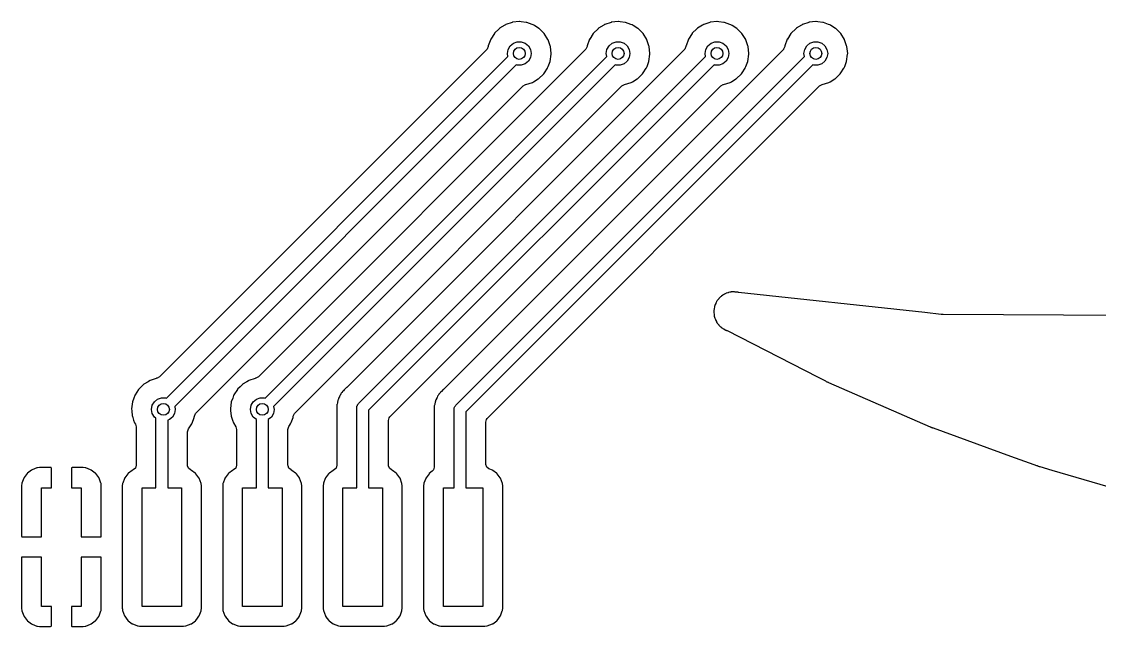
# Model space of a CAD drawing. Extents: x -3.92 to 3.92, y 0.02 to 7.83.
# Drawn here: x 1.335 to 2.408, y 2.461 to 3.063 of the extents above; entities that cross this region are included whole.
import ezdxf

# ---------------------------------------------------------------- set-up
doc = ezdxf.new("R2010")
doc.units = 0
doc.header["$MEASUREMENT"] = 0
doc.layers.add('BLACK', color=7, linetype='CONTINUOUS')

msp = doc.modelspace()

# ---------------------------------------------------------------- linework, layer by layer
at = {"layer": 'BLACK', "linetype": 'CONTINUOUS'}
for p, q in [((1.81636, 3.05967), (1.81118, 3.05649)), ((1.81697, 3.06005), (1.81636, 3.05967)), ((1.8172, 3.06019), (1.81697, 3.06005)), ((1.81697, 3.06005), (1.81697, 3.06005)), ((1.81747, 3.06028), (1.8172, 3.06019)), ((1.82364, 3.06238), (1.81747, 3.06028)), ((1.81747, 3.06028), (1.81747, 3.06028)), ((1.8239, 3.06247), (1.82364, 3.06238)), ((1.82417, 3.0625), (1.8239, 3.06247)), ((1.83065, 3.06318), (1.82417, 3.0625)), ((1.82417, 3.0625), (1.82417, 3.0625)), ((1.83093, 3.06321), (1.83065, 3.06318)), ((1.83065, 3.06318), (1.83065, 3.06318)), ((1.83264, 3.06301), (1.83093, 3.06321)), ((1.83768, 3.06241), (1.83264, 3.06301)), ((1.83795, 3.06237), (1.83768, 3.06241)), ((1.83768, 3.06241), (1.83768, 3.06241)), ((1.83821, 3.06228), (1.83795, 3.06237)), ((1.84344, 3.06042), (1.83821, 3.06228)), ((1.83821, 3.06228), (1.83821, 3.06228)), ((1.84461, 3.06), (1.84344, 3.06042)), ((1.84572, 3.0593), (1.84461, 3.06)), ((1.85035, 3.05636), (1.84572, 3.0593)), ((1.91478, 3.05967), (1.90961, 3.05649)), ((1.91539, 3.06005), (1.91478, 3.05967)), ((1.91563, 3.06019), (1.91539, 3.06005)), ((1.91539, 3.06005), (1.91539, 3.06005)), ((1.91589, 3.06028), (1.91563, 3.06019)), ((1.92206, 3.06238), (1.91589, 3.06028)), ((1.91589, 3.06028), (1.91589, 3.06028)), ((1.92232, 3.06247), (1.92206, 3.06238)), ((1.9226, 3.0625), (1.92232, 3.06247)), ((1.92908, 3.06318), (1.9226, 3.0625)), ((1.9226, 3.0625), (1.9226, 3.0625)), ((1.92936, 3.06321), (1.92908, 3.06318)), ((1.92908, 3.06318), (1.92908, 3.06318)), ((1.93107, 3.06301), (1.92936, 3.06321)), ((1.9361, 3.06241), (1.93107, 3.06301)), ((1.93638, 3.06237), (1.9361, 3.06241)), ((1.9361, 3.06241), (1.9361, 3.06241)), ((1.93664, 3.06228), (1.93638, 3.06237)), ((1.94186, 3.06042), (1.93664, 3.06228)), ((1.93664, 3.06228), (1.93664, 3.06228)), ((1.94304, 3.06), (1.94186, 3.06042)), ((1.94415, 3.0593), (1.94304, 3.06)), ((1.94877, 3.05636), (1.94415, 3.0593)), ((2.01321, 3.05967), (2.00803, 3.05649)), ((2.01382, 3.06005), (2.01321, 3.05967)), ((2.01406, 3.06019), (2.01382, 3.06005)), ((2.01382, 3.06005), (2.01382, 3.06005)), ((2.01432, 3.06028), (2.01406, 3.06019)), ((2.02049, 3.06238), (2.01432, 3.06028)), ((2.01432, 3.06028), (2.01432, 3.06028)), ((2.02075, 3.06247), (2.02049, 3.06238)), ((2.02102, 3.0625), (2.02075, 3.06247)), ((2.0275, 3.06318), (2.02102, 3.0625)), ((2.02102, 3.0625), (2.02102, 3.0625)), ((2.02778, 3.06321), (2.0275, 3.06318)), ((2.0275, 3.06318), (2.0275, 3.06318)), ((2.0295, 3.06301), (2.02778, 3.06321)), ((2.03453, 3.06241), (2.0295, 3.06301)), ((2.0348, 3.06237), (2.03453, 3.06241)), ((2.03453, 3.06241), (2.03453, 3.06241)), ((2.03506, 3.06228), (2.0348, 3.06237)), ((2.04029, 3.06042), (2.03506, 3.06228)), ((2.03506, 3.06228), (2.03506, 3.06228)), ((2.04146, 3.06), (2.04029, 3.06042)), ((2.04257, 3.0593), (2.04146, 3.06)), ((2.0472, 3.05636), (2.04257, 3.0593)), ((2.11163, 3.05967), (2.10646, 3.05649)), ((2.11224, 3.06005), (2.11163, 3.05967)), ((2.11248, 3.06019), (2.11224, 3.06005)), ((2.11224, 3.06005), (2.11224, 3.06005)), ((2.11274, 3.06028), (2.11248, 3.06019)), ((2.11891, 3.06238), (2.11274, 3.06028)), ((2.11274, 3.06028), (2.11274, 3.06028)), ((2.11917, 3.06247), (2.11891, 3.06238)), ((2.11945, 3.0625), (2.11917, 3.06247)), ((2.12593, 3.06318), (2.11945, 3.0625)), ((2.11945, 3.0625), (2.11945, 3.0625)), ((2.12621, 3.06321), (2.12593, 3.06318)), ((2.12593, 3.06318), (2.12593, 3.06318)), ((2.12792, 3.06301), (2.12621, 3.06321)), ((2.13295, 3.06241), (2.12792, 3.06301)), ((2.13323, 3.06237), (2.13295, 3.06241)), ((2.13295, 3.06241), (2.13295, 3.06241)), ((2.13349, 3.06228), (2.13323, 3.06237)), ((2.13871, 3.06042), (2.13349, 3.06228)), ((2.13349, 3.06228), (2.13349, 3.06228)), ((2.13989, 3.06), (2.13871, 3.06042)), ((2.141, 3.0593), (2.13989, 3.06)), ((2.14562, 3.05636), (2.141, 3.0593)), ((1.80598, 3.05131), (1.80245, 3.04583)), ((1.80613, 3.05154), (1.80598, 3.05131)), ((1.80598, 3.05131), (1.80598, 3.05131)), ((1.8107, 3.05602), (1.80613, 3.05154)), ((1.81098, 3.05629), (1.8107, 3.05602)), ((1.81118, 3.05649), (1.81098, 3.05629)), ((1.81098, 3.05629), (1.81098, 3.05629)), ((1.85058, 3.05621), (1.85035, 3.05636)), ((1.85078, 3.05602), (1.85058, 3.05621)), ((1.85085, 3.05595), (1.85078, 3.05602)), ((1.85078, 3.05602), (1.85078, 3.05602)), ((1.85556, 3.0512), (1.85085, 3.05595)), ((1.85931, 3.0452), (1.85556, 3.0512)), ((1.90441, 3.05131), (1.90088, 3.04583)), ((1.90456, 3.05154), (1.90441, 3.05131)), ((1.90441, 3.05131), (1.90441, 3.05131)), ((1.90913, 3.05602), (1.90456, 3.05154)), ((1.90941, 3.05629), (1.90913, 3.05602)), ((1.90961, 3.05649), (1.90941, 3.05629)), ((1.90941, 3.05629), (1.90941, 3.05629)), ((1.94901, 3.05621), (1.94877, 3.05636)), ((1.9492, 3.05602), (1.94901, 3.05621)), ((1.94927, 3.05595), (1.9492, 3.05602)), ((1.9492, 3.05602), (1.9492, 3.05602)), ((1.95399, 3.0512), (1.94927, 3.05595)), ((1.95774, 3.0452), (1.95399, 3.0512)), ((2.00283, 3.05131), (1.9993, 3.04583)), ((2.00298, 3.05154), (2.00283, 3.05131)), ((2.00283, 3.05131), (2.00283, 3.05131)), ((2.00755, 3.05602), (2.00298, 3.05154)), ((2.00784, 3.05629), (2.00755, 3.05602)), ((2.00803, 3.05649), (2.00784, 3.05629)), ((2.00784, 3.05629), (2.00784, 3.05629)), ((2.04743, 3.05621), (2.0472, 3.05636)), ((2.04763, 3.05602), (2.04743, 3.05621)), ((2.0477, 3.05595), (2.04763, 3.05602)), ((2.04763, 3.05602), (2.04763, 3.05602)), ((2.05241, 3.0512), (2.0477, 3.05595)), ((2.05616, 3.0452), (2.05241, 3.0512)), ((2.10126, 3.05131), (2.09773, 3.04583)), ((2.10141, 3.05154), (2.10126, 3.05131)), ((2.10126, 3.05131), (2.10126, 3.05131)), ((2.10598, 3.05602), (2.10141, 3.05154)), ((2.10626, 3.05629), (2.10598, 3.05602)), ((2.10646, 3.05649), (2.10626, 3.05629)), ((2.10626, 3.05629), (2.10626, 3.05629)), ((2.14586, 3.05621), (2.14562, 3.05636)), ((2.14605, 3.05602), (2.14586, 3.05621)), ((2.14612, 3.05595), (2.14605, 3.05602)), ((2.14605, 3.05602), (2.14605, 3.05602)), ((2.15084, 3.0512), (2.14612, 3.05595)), ((2.15459, 3.0452), (2.15084, 3.0512)), ((1.7998, 3.03827), (1.79868, 3.03571)), ((1.79985, 3.03868), (1.7998, 3.03827)), ((1.79988, 3.03895), (1.79985, 3.03868)), ((1.79985, 3.03868), (1.79985, 3.03868)), ((1.8023, 3.0456), (1.79988, 3.03895)), ((1.80245, 3.04583), (1.8023, 3.0456)), ((1.81961, 3.03554), (1.82166, 3.03909)), ((1.82166, 3.03909), (1.8248, 3.04172)), ((1.8248, 3.04172), (1.82866, 3.04313)), ((1.82866, 3.04313), (1.83276, 3.04313)), ((1.83276, 3.04313), (1.83661, 3.04172)), ((1.83661, 3.04172), (1.83976, 3.03909)), ((1.83976, 3.03909), (1.84181, 3.03554)), ((1.8594, 3.04494), (1.85931, 3.0452)), ((1.86139, 3.03921), (1.8594, 3.04494)), ((1.86164, 3.03852), (1.86139, 3.03921)), ((1.86242, 3.0315), (1.86164, 3.03852)), ((1.89822, 3.03827), (1.8971, 3.03571)), ((1.89827, 3.03868), (1.89822, 3.03827)), ((1.89831, 3.03895), (1.89827, 3.03868)), ((1.89827, 3.03868), (1.89827, 3.03868)), ((1.90073, 3.0456), (1.89831, 3.03895)), ((1.90088, 3.04583), (1.90073, 3.0456)), ((1.91804, 3.03554), (1.92009, 3.03909)), ((1.92009, 3.03909), (1.92323, 3.04172)), ((1.92323, 3.04172), (1.92708, 3.04313)), ((1.92708, 3.04313), (1.93118, 3.04313)), ((1.93118, 3.04313), (1.93504, 3.04172)), ((1.93504, 3.04172), (1.93818, 3.03909)), ((1.93818, 3.03909), (1.94023, 3.03554)), ((1.95783, 3.04494), (1.95774, 3.0452)), ((1.95982, 3.03921), (1.95783, 3.04494)), ((1.96006, 3.03852), (1.95982, 3.03921)), ((1.96085, 3.0315), (1.96006, 3.03852)), ((1.99665, 3.03827), (1.99553, 3.03571)), ((1.9967, 3.03868), (1.99665, 3.03827)), ((1.99673, 3.03895), (1.9967, 3.03868)), ((1.9967, 3.03868), (1.9967, 3.03868)), ((1.99915, 3.0456), (1.99673, 3.03895)), ((1.9993, 3.04583), (1.99915, 3.0456)), ((2.01646, 3.03554), (2.01851, 3.03909)), ((2.01851, 3.03909), (2.02165, 3.04172)), ((2.02165, 3.04172), (2.02551, 3.04313)), ((2.02551, 3.04313), (2.02961, 3.04313)), ((2.02961, 3.04313), (2.03346, 3.04172)), ((2.03346, 3.04172), (2.03661, 3.03909)), ((2.03661, 3.03909), (2.03866, 3.03554)), ((2.05625, 3.04494), (2.05616, 3.0452)), ((2.05825, 3.03921), (2.05625, 3.04494)), ((2.05849, 3.03852), (2.05825, 3.03921)), ((2.05927, 3.0315), (2.05849, 3.03852)), ((2.09507, 3.03827), (2.09396, 3.03571)), ((2.09512, 3.03868), (2.09507, 3.03827)), ((2.09516, 3.03895), (2.09512, 3.03868)), ((2.09512, 3.03868), (2.09512, 3.03868)), ((2.09758, 3.0456), (2.09516, 3.03895)), ((2.09773, 3.04583), (2.09758, 3.0456)), ((2.11489, 3.03554), (2.11694, 3.03909)), ((2.11694, 3.03909), (2.12008, 3.04172)), ((2.12008, 3.04172), (2.12393, 3.04313)), ((2.12393, 3.04313), (2.12804, 3.04313)), ((2.12804, 3.04313), (2.13189, 3.04172)), ((2.13189, 3.04172), (2.13503, 3.03909)), ((2.13503, 3.03909), (2.13708, 3.03554)), ((2.15468, 3.04494), (2.15459, 3.0452)), ((2.15667, 3.03921), (2.15468, 3.04494)), ((2.15691, 3.03852), (2.15667, 3.03921)), ((2.1577, 3.0315), (2.15691, 3.03852)), ((1.79838, 3.03539), (1.47256, 2.70957)), ((1.47933, 2.68847), (1.81942, 3.02856)), ((1.89681, 3.03539), (1.57099, 2.70957)), ((1.57776, 2.68847), (1.91784, 3.02856)), ((1.99523, 3.03539), (1.65895, 2.6991)), ((1.67063, 2.68292), (2.01627, 3.02856)), ((2.09366, 3.03539), (1.7558, 2.69753)), ((1.76748, 2.68134), (2.11469, 3.02856)), ((1.79868, 3.03571), (1.79838, 3.03539)), ((1.8189, 3.0315), (1.81961, 3.03554)), ((1.81942, 3.02856), (1.8189, 3.0315)), ((1.84181, 3.02746), (1.83976, 3.0239)), ((1.84181, 3.03554), (1.84252, 3.0315)), ((1.84252, 3.0315), (1.84181, 3.02746)), ((1.86143, 3.02361), (1.86241, 3.03061)), ((1.86241, 3.03061), (1.86242, 3.0315)), ((1.8971, 3.03571), (1.89681, 3.03539)), ((1.91732, 3.0315), (1.91804, 3.03554)), ((1.91784, 3.02856), (1.91732, 3.0315)), ((1.94023, 3.02746), (1.93818, 3.0239)), ((1.94023, 3.03554), (1.94094, 3.0315)), ((1.94094, 3.0315), (1.94023, 3.02746)), ((1.95985, 3.02361), (1.96084, 3.03061)), ((1.96084, 3.03061), (1.96085, 3.0315)), ((1.99553, 3.03571), (1.99523, 3.03539)), ((2.01575, 3.0315), (2.01646, 3.03554)), ((2.01627, 3.02856), (2.01575, 3.0315)), ((2.03866, 3.02746), (2.03661, 3.0239)), ((2.03866, 3.03554), (2.03937, 3.0315)), ((2.03937, 3.0315), (2.03866, 3.02746)), ((2.05828, 3.02361), (2.05926, 3.03061)), ((2.05926, 3.03061), (2.05927, 3.0315)), ((2.09396, 3.03571), (2.09366, 3.03539)), ((2.11417, 3.0315), (2.11489, 3.03554)), ((2.11469, 3.02856), (2.11417, 3.0315)), ((2.13708, 3.02746), (2.13503, 3.0239)), ((2.13708, 3.03554), (2.1378, 3.0315)), ((2.1378, 3.0315), (2.13708, 3.02746)), ((2.1567, 3.02361), (2.15769, 3.03061)), ((2.15769, 3.03061), (2.1577, 3.0315)), ((1.82776, 3.02019), (1.48767, 2.68011)), ((1.92618, 3.02019), (1.5861, 2.68011)), ((2.02461, 3.02019), (1.68071, 2.67629)), ((2.12303, 3.02019), (1.77756, 2.67472)), ((1.82866, 3.01986), (1.82776, 3.02019)), ((1.83276, 3.01986), (1.82866, 3.01986)), ((1.83661, 3.02127), (1.83276, 3.01986)), ((1.83976, 3.0239), (1.83661, 3.02127)), ((1.85569, 3.01215), (1.85876, 3.01677)), ((1.85876, 3.01677), (1.85892, 3.017)), ((1.85892, 3.017), (1.85949, 3.01852)), ((1.85949, 3.01852), (1.86133, 3.02335)), ((1.86133, 3.02335), (1.86143, 3.02361)), ((1.86133, 3.02335), (1.86133, 3.02335)), ((1.92708, 3.01986), (1.92618, 3.02019)), ((1.93118, 3.01986), (1.92708, 3.01986)), ((1.93504, 3.02127), (1.93118, 3.01986)), ((1.93818, 3.0239), (1.93504, 3.02127)), ((1.95412, 3.01215), (1.95719, 3.01677)), ((1.95719, 3.01677), (1.95734, 3.017)), ((1.95734, 3.017), (1.95792, 3.01852)), ((1.95792, 3.01852), (1.95975, 3.02335)), ((1.95975, 3.02335), (1.95985, 3.02361)), ((1.95975, 3.02335), (1.95975, 3.02335)), ((2.02551, 3.01986), (2.02461, 3.02019)), ((2.02961, 3.01986), (2.02551, 3.01986)), ((2.03346, 3.02127), (2.02961, 3.01986)), ((2.03661, 3.0239), (2.03346, 3.02127)), ((2.05254, 3.01215), (2.05561, 3.01677)), ((2.05561, 3.01677), (2.05577, 3.017)), ((2.05577, 3.017), (2.05635, 3.01852)), ((2.05635, 3.01852), (2.05818, 3.02335)), ((2.05818, 3.02335), (2.05828, 3.02361)), ((2.05818, 3.02335), (2.05818, 3.02335)), ((2.12393, 3.01986), (2.12303, 3.02019)), ((2.12804, 3.01986), (2.12393, 3.01986)), ((2.13189, 3.02127), (2.12804, 3.01986)), ((2.13503, 3.0239), (2.13189, 3.02127)), ((2.15097, 3.01215), (2.15404, 3.01677)), ((2.15404, 3.01677), (2.15419, 3.017)), ((2.15419, 3.017), (2.15477, 3.01852)), ((2.15477, 3.01852), (2.1566, 3.02335)), ((2.1566, 3.02335), (2.1567, 3.02361)), ((2.1566, 3.02335), (2.1566, 3.02335)), ((1.84503, 3.00334), (1.84965, 3.00609)), ((1.84965, 3.00609), (1.84988, 3.00623)), ((1.84965, 3.00609), (1.84965, 3.00609)), ((1.84988, 3.00623), (1.855, 3.01111)), ((1.855, 3.01111), (1.85569, 3.01215)), ((1.94345, 3.00334), (1.94807, 3.00609)), ((1.94807, 3.00609), (1.94831, 3.00623)), ((1.94807, 3.00609), (1.94807, 3.00609)), ((1.94831, 3.00623), (1.95343, 3.01111)), ((1.95343, 3.01111), (1.95412, 3.01215)), ((2.04188, 3.00334), (2.0465, 3.00609)), ((2.0465, 3.00609), (2.04673, 3.00623)), ((2.0465, 3.00609), (2.0465, 3.00609)), ((2.04673, 3.00623), (2.05185, 3.01111)), ((2.05185, 3.01111), (2.05254, 3.01215)), ((2.1403, 3.00334), (2.14492, 3.00609)), ((2.14492, 3.00609), (2.14516, 3.00623)), ((2.14492, 3.00609), (2.14492, 3.00609)), ((2.14516, 3.00623), (2.15028, 3.01111)), ((2.15028, 3.01111), (2.15097, 3.01215)), ((1.50866, 2.67323), (1.83453, 2.9991)), ((1.60709, 2.67323), (1.93296, 2.9991)), ((1.70187, 2.66959), (2.03138, 2.9991)), ((1.79872, 2.66801), (2.12981, 2.9991)), ((1.83453, 2.9991), (1.83698, 3.00042)), ((1.83698, 3.00042), (1.83709, 3.00043)), ((1.83709, 3.00043), (1.84381, 3.00261)), ((1.84381, 3.00261), (1.84503, 3.00334)), ((1.93296, 2.9991), (1.93541, 3.00042)), ((1.93541, 3.00042), (1.93551, 3.00043)), ((1.93551, 3.00043), (1.94224, 3.00261)), ((1.94224, 3.00261), (1.94345, 3.00334)), ((2.03138, 2.9991), (2.03383, 3.00042)), ((2.03383, 3.00042), (2.03394, 3.00043)), ((2.03394, 3.00043), (2.04066, 3.00261)), ((2.04066, 3.00261), (2.04188, 3.00334)), ((2.12981, 2.9991), (2.13226, 3.00042)), ((2.13226, 3.00042), (2.13236, 3.00043)), ((2.13236, 3.00043), (2.13909, 3.00261)), ((2.13909, 3.00261), (2.1403, 3.00334)), ((2.03331, 2.79077), (2.03195, 2.78999)), ((2.03354, 2.79091), (2.03331, 2.79077)), ((2.03388, 2.79112), (2.03354, 2.79091)), ((2.0351, 2.79196), (2.03388, 2.79112)), ((2.03539, 2.79216), (2.0351, 2.79196)), ((2.0351, 2.79196), (2.0351, 2.79196)), ((2.03572, 2.79227), (2.03539, 2.79216)), ((2.03585, 2.79233), (2.03572, 2.79227)), ((2.0364, 2.79258), (2.03585, 2.79233)), ((2.03654, 2.79263), (2.0364, 2.79258)), ((2.03684, 2.79281), (2.03654, 2.79263)), ((2.03854, 2.79322), (2.03684, 2.79281)), ((2.03862, 2.79324), (2.03854, 2.79322)), ((2.03901, 2.79335), (2.03862, 2.79324)), ((2.04041, 2.79382), (2.03901, 2.79335)), ((2.04075, 2.79393), (2.04041, 2.79382)), ((2.04041, 2.79382), (2.04041, 2.79382)), ((2.0411, 2.79394), (2.04075, 2.79393)), ((2.04125, 2.79396), (2.0411, 2.79394)), ((2.04184, 2.79405), (2.04125, 2.79396)), ((2.04199, 2.79406), (2.04184, 2.79405)), ((2.04233, 2.79414), (2.04199, 2.79406)), ((2.04416, 2.79406), (2.04233, 2.79414)), ((2.04456, 2.79406), (2.04416, 2.79406)), ((2.04496, 2.79407), (2.04456, 2.79406)), ((2.04513, 2.79405), (2.04496, 2.79407)), ((2.04558, 2.794), (2.04513, 2.79405)), ((2.04513, 2.79405), (2.04513, 2.79405)), ((2.04589, 2.79398), (2.04558, 2.794)), ((2.04761, 2.7939), (2.04589, 2.79398)), ((2.04797, 2.79388), (2.04761, 2.7939)), ((2.04761, 2.7939), (2.04761, 2.7939)), ((2.0483, 2.79377), (2.04797, 2.79388)), ((2.04865, 2.7937), (2.0483, 2.79377)), ((2.04911, 2.79362), (2.04865, 2.79372)), ((2.04865, 2.79372), (2.04865, 2.7937)), ((2.23454, 2.77352), (2.04911, 2.79362)), ((2.02516, 2.77984), (2.02512, 2.7797)), ((2.02533, 2.78042), (2.02516, 2.77984)), ((2.02538, 2.78056), (2.02533, 2.78042)), ((2.02545, 2.7809), (2.02538, 2.78056)), ((2.0263, 2.78253), (2.02545, 2.7809)), ((2.02646, 2.78289), (2.0263, 2.78253)), ((2.02704, 2.78425), (2.02646, 2.78289)), ((2.02718, 2.78458), (2.02704, 2.78425)), ((2.02704, 2.78425), (2.02704, 2.78425)), ((2.0274, 2.78485), (2.02718, 2.78458)), ((2.02748, 2.78498), (2.0274, 2.78485)), ((2.0278, 2.78548), (2.02748, 2.78498)), ((2.02789, 2.7856), (2.0278, 2.78548)), ((2.02805, 2.78591), (2.02789, 2.7856)), ((2.02932, 2.78724), (2.02805, 2.78591)), ((2.02958, 2.78753), (2.02932, 2.78724)), ((2.03051, 2.78868), (2.02958, 2.78753)), ((2.03074, 2.78896), (2.03051, 2.78868)), ((2.03103, 2.78916), (2.03074, 2.78896)), ((2.03114, 2.78926), (2.03103, 2.78916)), ((2.03159, 2.78964), (2.03114, 2.78926)), ((2.03171, 2.78974), (2.03159, 2.78964)), ((2.03195, 2.78999), (2.03171, 2.78974)), ((2.02438, 2.77412), (2.02434, 2.77377)), ((2.02434, 2.77377), (2.0244, 2.77342)), ((2.02443, 2.77571), (2.02436, 2.77537)), ((2.02436, 2.77537), (2.02439, 2.77501)), ((2.02439, 2.77487), (2.02438, 2.77427)), ((2.02438, 2.77427), (2.02438, 2.77412)), ((2.02439, 2.77501), (2.02439, 2.77487)), ((2.0244, 2.77342), (2.0244, 2.77342)), ((2.0244, 2.77342), (2.02465, 2.77196)), ((2.02472, 2.77716), (2.02443, 2.77571)), ((2.02443, 2.77571), (2.02443, 2.77571)), ((2.02465, 2.77196), (2.0247, 2.77157)), ((2.0247, 2.77157), (2.02487, 2.76974)), ((2.02478, 2.77756), (2.02472, 2.77716)), ((2.02494, 2.77902), (2.02478, 2.77756)), ((2.02487, 2.76974), (2.025, 2.76941)), ((2.02498, 2.77938), (2.02494, 2.77902)), ((2.02494, 2.77902), (2.02494, 2.77902)), ((2.02512, 2.7797), (2.02498, 2.77938)), ((2.025, 2.76941), (2.02503, 2.76927)), ((2.02503, 2.76927), (2.02519, 2.76869)), ((2.25076, 2.77177), (2.23454, 2.77352)), ((2.2523, 2.7716), (2.25076, 2.77177)), ((2.25281, 2.77157), (2.2523, 2.7716)), ((2.44078, 2.77065), (2.25281, 2.77157)), ((2.02519, 2.76869), (2.02524, 2.76855)), ((2.02524, 2.76855), (2.0253, 2.76821)), ((2.0253, 2.76821), (2.02546, 2.76789)), ((2.02546, 2.76789), (2.02546, 2.76789)), ((2.02546, 2.76789), (2.0261, 2.76656)), ((2.0261, 2.76656), (2.02626, 2.7662)), ((2.02626, 2.7662), (2.02694, 2.76449)), ((2.02694, 2.76449), (2.02715, 2.76421)), ((2.02715, 2.76421), (2.02723, 2.76408)), ((2.02723, 2.76408), (2.02754, 2.76357)), ((2.02754, 2.76357), (2.02762, 2.76345)), ((2.02762, 2.76345), (2.02778, 2.76313)), ((2.02778, 2.76313), (2.02882, 2.76199)), ((2.02882, 2.76199), (2.02901, 2.76178)), ((2.02901, 2.76178), (2.02927, 2.76148)), ((2.02927, 2.76148), (2.02954, 2.76113)), ((2.02954, 2.76113), (2.03039, 2.76003)), ((2.03039, 2.76003), (2.03068, 2.75982)), ((2.03068, 2.75982), (2.03078, 2.75972)), ((2.03078, 2.75972), (2.03123, 2.75932)), ((2.03123, 2.75932), (2.03135, 2.75923)), ((2.03135, 2.75923), (2.03158, 2.75896)), ((2.03158, 2.75896), (2.03189, 2.75878)), ((2.03189, 2.75878), (2.03189, 2.75878)), ((2.03189, 2.75878), (2.03315, 2.75801)), ((2.03315, 2.75801), (2.03348, 2.75779)), ((2.03348, 2.75779), (2.0339, 2.75748)), ((2.0339, 2.75748), (2.03407, 2.7574)), ((2.03407, 2.7574), (2.03444, 2.75721)), ((2.03444, 2.75721), (2.03476, 2.75703)), ((2.03476, 2.75703), (2.0364, 2.75603)), ((2.0364, 2.75603), (2.03675, 2.75594)), ((2.03675, 2.75594), (2.03707, 2.7558)), ((2.03707, 2.7558), (2.03707, 2.7558)), ((2.03707, 2.7558), (2.03759, 2.7556)), ((2.03759, 2.7556), (2.1276, 2.70957)), ((1.46105, 2.70474), (1.45685, 2.70216)), ((1.46264, 2.70572), (1.46105, 2.70474)), ((1.46287, 2.70586), (1.46264, 2.70572)), ((1.46264, 2.70572), (1.46264, 2.70572)), ((1.46314, 2.70595), (1.46287, 2.70586)), ((1.46931, 2.70805), (1.46314, 2.70595)), ((1.46314, 2.70595), (1.46314, 2.70595)), ((1.46957, 2.70814), (1.46931, 2.70805)), ((1.46984, 2.70817), (1.46957, 2.70814)), ((1.4701, 2.70823), (1.46984, 2.70817)), ((1.47011, 2.70823), (1.4701, 2.70823)), ((1.47256, 2.70957), (1.47011, 2.70823)), ((1.47011, 2.70823), (1.47011, 2.70823)), ((1.47011, 2.70823), (1.47011, 2.70823)), ((1.47011, 2.70823), (1.47011, 2.70823)), ((1.55948, 2.70474), (1.55528, 2.70216)), ((1.56106, 2.70572), (1.55948, 2.70474)), ((1.5613, 2.70586), (1.56106, 2.70572)), ((1.56106, 2.70572), (1.56106, 2.70572)), ((1.56156, 2.70595), (1.5613, 2.70586)), ((1.56773, 2.70805), (1.56156, 2.70595)), ((1.56156, 2.70595), (1.56156, 2.70595)), ((1.56799, 2.70814), (1.56773, 2.70805)), ((1.56827, 2.70817), (1.56799, 2.70814)), ((1.56852, 2.70823), (1.56827, 2.70817)), ((1.56853, 2.70823), (1.56852, 2.70823)), ((1.56854, 2.70823), (1.56853, 2.70823)), ((1.56853, 2.70823), (1.56853, 2.70823)), ((1.57099, 2.70957), (1.56854, 2.70823)), ((1.56854, 2.70823), (1.56854, 2.70823)), ((2.1276, 2.70957), (2.13557, 2.70549)), ((2.13557, 2.70549), (2.13597, 2.70526)), ((2.13597, 2.70526), (2.1363, 2.70505)), ((2.1363, 2.70505), (2.13701, 2.70474)), ((2.13701, 2.70474), (2.13729, 2.70461)), ((1.45165, 2.69698), (1.44812, 2.6915)), ((1.4518, 2.69721), (1.45165, 2.69698)), ((1.45165, 2.69698), (1.45165, 2.69698)), ((1.45421, 2.69957), (1.4518, 2.69721)), ((1.45665, 2.70196), (1.45421, 2.69957)), ((1.45685, 2.70216), (1.45665, 2.70196)), ((1.45665, 2.70196), (1.45665, 2.70196)), ((1.55008, 2.69698), (1.54655, 2.6915)), ((1.55023, 2.69721), (1.55008, 2.69698)), ((1.55008, 2.69698), (1.55008, 2.69698)), ((1.55263, 2.69957), (1.55023, 2.69721)), ((1.55508, 2.70196), (1.55263, 2.69957)), ((1.55528, 2.70216), (1.55508, 2.70196)), ((1.55508, 2.70196), (1.55508, 2.70196)), ((1.65515, 2.69522), (1.65392, 2.69391)), ((1.65545, 2.69558), (1.65515, 2.69522)), ((1.65546, 2.69559), (1.65545, 2.69558)), ((1.65555, 2.69571), (1.65546, 2.69559)), ((1.65546, 2.69559), (1.65546, 2.69559)), ((1.65635, 2.69651), (1.65555, 2.69571)), ((1.65646, 2.69662), (1.65635, 2.69651)), ((1.65814, 2.6984), (1.65646, 2.69662)), ((1.65835, 2.69863), (1.65814, 2.6984)), ((1.65814, 2.6984), (1.65814, 2.6984)), ((1.65861, 2.6988), (1.65835, 2.69863)), ((1.65895, 2.6991), (1.65861, 2.6988)), ((1.7523, 2.694), (1.752, 2.69365)), ((1.75231, 2.69401), (1.7523, 2.694)), ((1.75241, 2.69414), (1.75231, 2.69401)), ((1.75231, 2.69401), (1.75231, 2.69401)), ((1.7532, 2.69493), (1.75241, 2.69414)), ((1.75331, 2.69505), (1.7532, 2.69493)), ((1.75499, 2.69683), (1.75331, 2.69505)), ((1.7552, 2.69706), (1.75499, 2.69683)), ((1.75499, 2.69683), (1.75499, 2.69683)), ((1.75546, 2.69722), (1.7552, 2.69706)), ((1.7558, 2.69753), (1.75546, 2.69722)), ((2.13729, 2.70461), (2.13787, 2.70431)), ((2.13787, 2.70431), (2.13804, 2.70426)), ((2.13804, 2.70426), (2.13804, 2.70426)), ((2.13804, 2.70426), (2.13826, 2.70418)), ((2.13826, 2.70418), (2.13864, 2.70403)), ((2.13864, 2.70403), (2.23979, 2.65994)), ((1.44555, 2.68462), (1.44467, 2.67761)), ((1.44694, 2.68845), (1.44555, 2.68462)), ((1.44788, 2.69101), (1.44694, 2.68845)), ((1.44797, 2.69127), (1.44788, 2.69101)), ((1.44788, 2.69101), (1.44788, 2.69101)), ((1.44812, 2.6915), (1.44797, 2.69127)), ((1.46528, 2.6812), (1.46733, 2.68476)), ((1.46733, 2.68476), (1.47047, 2.68739)), ((1.47047, 2.68739), (1.47433, 2.6888)), ((1.47433, 2.6888), (1.47843, 2.6888)), ((1.47843, 2.6888), (1.47933, 2.68847)), ((1.54398, 2.68462), (1.54309, 2.67761)), ((1.54537, 2.68845), (1.54398, 2.68462)), ((1.5463, 2.69101), (1.54537, 2.68845)), ((1.5464, 2.69127), (1.5463, 2.69101)), ((1.5463, 2.69101), (1.5463, 2.69101)), ((1.54655, 2.6915), (1.5464, 2.69127)), ((1.5637, 2.6812), (1.56576, 2.68476)), ((1.56576, 2.68476), (1.5689, 2.68739)), ((1.5689, 2.68739), (1.57275, 2.6888)), ((1.57275, 2.6888), (1.57685, 2.6888)), ((1.57685, 2.6888), (1.57776, 2.68847)), ((1.64964, 2.68371), (1.64927, 2.68228)), ((1.64973, 2.68417), (1.64964, 2.68371)), ((1.64976, 2.68435), (1.64973, 2.68417)), ((1.65001, 2.68594), (1.64976, 2.68435)), ((1.65014, 2.68623), (1.65001, 2.68594)), ((1.65034, 2.6867), (1.65014, 2.68623)), ((1.65014, 2.68623), (1.65014, 2.68623)), ((1.6506, 2.68744), (1.65034, 2.6867)), ((1.65072, 2.68794), (1.6506, 2.68744)), ((1.6508, 2.68824), (1.65072, 2.68794)), ((1.65072, 2.68794), (1.65072, 2.68794)), ((1.65167, 2.68982), (1.6508, 2.68824)), ((1.65187, 2.69023), (1.65167, 2.68982)), ((1.65221, 2.69101), (1.65187, 2.69023)), ((1.65258, 2.69188), (1.65221, 2.69101)), ((1.65289, 2.69227), (1.65258, 2.69188)), ((1.65309, 2.69254), (1.65289, 2.69227)), ((1.65352, 2.69319), (1.65309, 2.69254)), ((1.65377, 2.69364), (1.65352, 2.69319)), ((1.65392, 2.69391), (1.65377, 2.69364)), ((1.74686, 2.68437), (1.74658, 2.6826)), ((1.74699, 2.68465), (1.74686, 2.68437)), ((1.74719, 2.68513), (1.74699, 2.68465)), ((1.74699, 2.68465), (1.74699, 2.68465)), ((1.74745, 2.68586), (1.74719, 2.68513)), ((1.74757, 2.68637), (1.74745, 2.68586)), ((1.74765, 2.68667), (1.74757, 2.68637)), ((1.74757, 2.68637), (1.74757, 2.68637)), ((1.74852, 2.68824), (1.74765, 2.68667)), ((1.74872, 2.68866), (1.74852, 2.68824)), ((1.7488, 2.68883), (1.74872, 2.68866)), ((1.74943, 2.69031), (1.7488, 2.68883)), ((1.74963, 2.69055), (1.74943, 2.69031)), ((1.74994, 2.69096), (1.74963, 2.69055)), ((1.75037, 2.69161), (1.74994, 2.69096)), ((1.75062, 2.69206), (1.75037, 2.69161)), ((1.75077, 2.69234), (1.75062, 2.69206)), ((1.752, 2.69365), (1.75077, 2.69234)), ((1.44467, 2.67761), (1.44469, 2.67733)), ((1.44469, 2.67733), (1.44469, 2.67733)), ((1.44469, 2.67733), (1.44482, 2.67602)), ((1.44482, 2.67602), (1.44536, 2.67057)), ((1.46457, 2.67717), (1.46528, 2.6812)), ((1.46528, 2.67313), (1.46457, 2.67717)), ((1.46733, 2.66957), (1.46528, 2.67313)), ((1.48748, 2.67313), (1.48543, 2.66957)), ((1.48819, 2.67717), (1.48748, 2.67313)), ((1.48767, 2.68011), (1.48819, 2.67717)), ((1.50726, 2.67041), (1.50841, 2.67296)), ((1.50841, 2.67296), (1.50866, 2.67323)), ((1.54309, 2.67761), (1.54312, 2.67733)), ((1.54312, 2.67733), (1.54312, 2.67733)), ((1.54312, 2.67733), (1.54325, 2.67602)), ((1.54325, 2.67602), (1.54378, 2.67057)), ((1.56299, 2.67717), (1.5637, 2.6812)), ((1.5637, 2.67313), (1.56299, 2.67717)), ((1.56576, 2.66957), (1.5637, 2.67313)), ((1.5859, 2.67313), (1.58385, 2.66957)), ((1.58661, 2.67717), (1.5859, 2.67313)), ((1.5861, 2.68011), (1.58661, 2.67717)), ((1.60568, 2.67041), (1.60683, 2.67296)), ((1.60683, 2.67296), (1.60709, 2.67323)), ((1.64913, 2.68037), (1.649, 2.67955)), ((1.649, 2.67955), (1.64903, 2.67924)), ((1.64903, 2.67924), (1.64917, 2.67777)), ((1.64919, 2.68115), (1.64913, 2.68037)), ((1.64917, 2.67777), (1.64919, 2.6773)), ((1.64927, 2.68228), (1.64919, 2.68198)), ((1.64919, 2.68198), (1.64919, 2.68115)), ((1.64919, 2.6773), (1.64919, 2.62147)), ((1.64927, 2.68228), (1.64927, 2.68228)), ((1.6689, 2.67874), (1.6691, 2.67949)), ((1.6689, 2.59921), (1.6689, 2.67874)), ((1.6691, 2.68027), (1.66949, 2.68094)), ((1.6691, 2.67949), (1.6691, 2.68027)), ((1.66949, 2.68094), (1.66969, 2.68169)), ((1.66969, 2.68169), (1.67024, 2.68224)), ((1.67024, 2.68224), (1.67063, 2.68292)), ((1.68071, 2.67629), (1.68071, 2.59921)), ((1.74598, 2.6788), (1.74585, 2.67798)), ((1.74585, 2.67798), (1.74588, 2.67767)), ((1.74588, 2.67767), (1.74602, 2.67619)), ((1.74604, 2.67957), (1.74598, 2.6788)), ((1.74602, 2.67619), (1.74604, 2.67572)), ((1.74612, 2.6807), (1.74604, 2.6804)), ((1.74604, 2.6804), (1.74604, 2.67957)), ((1.74604, 2.67572), (1.74604, 2.61952)), ((1.74649, 2.68214), (1.74612, 2.6807)), ((1.74612, 2.6807), (1.74612, 2.6807)), ((1.74658, 2.6826), (1.74649, 2.68214)), ((1.76575, 2.67717), (1.76595, 2.67792)), ((1.76575, 2.59921), (1.76575, 2.67717)), ((1.76595, 2.67869), (1.76634, 2.67937)), ((1.76595, 2.67792), (1.76595, 2.67869)), ((1.76634, 2.67937), (1.76654, 2.68012)), ((1.76654, 2.68012), (1.76709, 2.68067)), ((1.76709, 2.68067), (1.76748, 2.68134)), ((1.77756, 2.67472), (1.77756, 2.59921)), ((1.44536, 2.67057), (1.44544, 2.67031)), ((1.44544, 2.67031), (1.44544, 2.67031)), ((1.44544, 2.67031), (1.44673, 2.66644)), ((1.44673, 2.66644), (1.44759, 2.66386)), ((1.44759, 2.66386), (1.44773, 2.66363)), ((1.44773, 2.66363), (1.44773, 2.66363)), ((1.44773, 2.66363), (1.44848, 2.6624)), ((1.44848, 2.6624), (1.44919, 2.65983)), ((1.4689, 2.66826), (1.46733, 2.66957)), ((1.4689, 2.59921), (1.4689, 2.66826)), ((1.48228, 2.66694), (1.48071, 2.66636)), ((1.48071, 2.66636), (1.48071, 2.59921)), ((1.48543, 2.66957), (1.48228, 2.66694)), ((1.50124, 2.65764), (1.50459, 2.66267)), ((1.50459, 2.66267), (1.50628, 2.66713)), ((1.50628, 2.66713), (1.507, 2.66902)), ((1.507, 2.66902), (1.5071, 2.66928)), ((1.507, 2.66902), (1.507, 2.66902)), ((1.5071, 2.66928), (1.50724, 2.67031)), ((1.50724, 2.67031), (1.50726, 2.67041)), ((1.54378, 2.67057), (1.54387, 2.67031)), ((1.54387, 2.67031), (1.54387, 2.67031)), ((1.54387, 2.67031), (1.54516, 2.66644)), ((1.54516, 2.66644), (1.54601, 2.66386)), ((1.54601, 2.66386), (1.54616, 2.66363)), ((1.54616, 2.66363), (1.54848, 2.6598)), ((1.5689, 2.66694), (1.56576, 2.66957)), ((1.5689, 2.59921), (1.5689, 2.66694)), ((1.58385, 2.66957), (1.58071, 2.66694)), ((1.58071, 2.66694), (1.58071, 2.59921)), ((1.60204, 2.66121), (1.60301, 2.66267)), ((1.60301, 2.66267), (1.60356, 2.66413)), ((1.60356, 2.66413), (1.60542, 2.66902)), ((1.60542, 2.66902), (1.60552, 2.66928)), ((1.60542, 2.66902), (1.60542, 2.66902)), ((1.60552, 2.66928), (1.60567, 2.67031)), ((1.60567, 2.67031), (1.60568, 2.67041)), ((1.70041, 2.66608), (1.7012, 2.66876)), ((1.70041, 2.62147), (1.70041, 2.66608)), ((1.7012, 2.66876), (1.70187, 2.66959)), ((1.79726, 2.6645), (1.79805, 2.66718)), ((1.79726, 2.62266), (1.79726, 2.6645)), ((1.79805, 2.66718), (1.79872, 2.66801)), ((1.44919, 2.65983), (1.44919, 2.62147)), ((1.50041, 2.65489), (1.50124, 2.65764)), ((1.50041, 2.62147), (1.50041, 2.65489)), ((1.54848, 2.6598), (1.54919, 2.65723)), ((1.54919, 2.65723), (1.54919, 2.62147)), ((1.60041, 2.65726), (1.60124, 2.66001)), ((1.60041, 2.62147), (1.60041, 2.65726)), ((1.60124, 2.66001), (1.60204, 2.66121)), ((2.23979, 2.65994), (2.2402, 2.65974)), ((2.2402, 2.65974), (2.24038, 2.65964)), ((2.24038, 2.65964), (2.24038, 2.65964)), ((2.24038, 2.65964), (2.24055, 2.65955)), ((2.24055, 2.65955), (2.24126, 2.65929)), ((2.24126, 2.65929), (2.24155, 2.65917)), ((2.24155, 2.65917), (2.24173, 2.65909)), ((2.24173, 2.65909), (2.24198, 2.65899)), ((2.24198, 2.65899), (2.24198, 2.65899)), ((2.24198, 2.65899), (2.24214, 2.65891)), ((2.24214, 2.65891), (2.24231, 2.65887)), ((2.24231, 2.65887), (2.24256, 2.6588)), ((2.24256, 2.6588), (2.24293, 2.65868)), ((2.24293, 2.65868), (2.31991, 2.63074)), ((2.31991, 2.63074), (2.34313, 2.62231)), ((1.35049, 2.61884), (1.34575, 2.61706)), ((1.35109, 2.61898), (1.35049, 2.61884)), ((1.35309, 2.6192), (1.35109, 2.61898)), ((1.35336, 2.61921), (1.35309, 2.6192)), ((1.36427, 2.61921), (1.35336, 2.61921)), ((1.36457, 2.61915), (1.36427, 2.61921)), ((1.36463, 2.6191), (1.36457, 2.61915)), ((1.3648, 2.6185), (1.36463, 2.6191)), ((1.38487, 2.61898), (1.3848, 2.61868)), ((1.38492, 2.61904), (1.38487, 2.61898)), ((1.38552, 2.61921), (1.38492, 2.61904)), ((1.39625, 2.61921), (1.38552, 2.61921)), ((1.39652, 2.6192), (1.39625, 2.61921)), ((1.39852, 2.61898), (1.39652, 2.6192)), ((1.39912, 2.61884), (1.39852, 2.61898)), ((1.40386, 2.61706), (1.39912, 2.61884)), ((1.44919, 2.62147), (1.44841, 2.61879)), ((1.50043, 2.62113), (1.50041, 2.62147)), ((1.5014, 2.61851), (1.50043, 2.62113)), ((1.54919, 2.62147), (1.54841, 2.61879)), ((1.60043, 2.62113), (1.60041, 2.62147)), ((1.6014, 2.61851), (1.60043, 2.62113)), ((1.64919, 2.62147), (1.64841, 2.61879)), ((1.70043, 2.62113), (1.70041, 2.62147)), ((1.7014, 2.61851), (1.70043, 2.62113)), ((1.74604, 2.61952), (1.74526, 2.61684)), ((1.79728, 2.62231), (1.79726, 2.62266)), ((1.79825, 2.61969), (1.79728, 2.62231)), ((1.80048, 2.61801), (1.79825, 2.61969)), ((2.34313, 2.62231), (2.34585, 2.62132)), ((2.34585, 2.62132), (2.34627, 2.62115)), ((2.34627, 2.62115), (2.34664, 2.62097)), ((2.34664, 2.62097), (2.34683, 2.62092)), ((2.34683, 2.62092), (2.34683, 2.62092)), ((2.34683, 2.62092), (2.34736, 2.62076)), ((2.34736, 2.62076), (2.34766, 2.62066)), ((2.34766, 2.62066), (2.34825, 2.62045)), ((2.34825, 2.62045), (2.34869, 2.62036)), ((2.34869, 2.62036), (2.34907, 2.62026)), ((2.34907, 2.62026), (2.36091, 2.6168)), ((1.33727, 2.60858), (1.33549, 2.60384)), ((1.33761, 2.6092), (1.33727, 2.60858)), ((1.34062, 2.61322), (1.33761, 2.6092)), ((1.34111, 2.61371), (1.34062, 2.61322)), ((1.34513, 2.61672), (1.34111, 2.61371)), ((1.34575, 2.61706), (1.34513, 2.61672)), ((1.3648, 2.59921), (1.3648, 2.6185)), ((1.3848, 2.61868), (1.3848, 2.59921)), ((1.40447, 2.61672), (1.40386, 2.61706)), ((1.40849, 2.61371), (1.40447, 2.61672)), ((1.40899, 2.61322), (1.40849, 2.61371)), ((1.412, 2.6092), (1.40899, 2.61322)), ((1.41234, 2.60858), (1.412, 2.6092)), ((1.41411, 2.60384), (1.41234, 2.60858)), ((1.43753, 2.60844), (1.43581, 2.60384)), ((1.43766, 2.60877), (1.43753, 2.60844)), ((1.43787, 2.60906), (1.43766, 2.60877)), ((1.44083, 2.61301), (1.43787, 2.60906)), ((1.43787, 2.60906), (1.43787, 2.60906)), ((1.44104, 2.61329), (1.44083, 2.61301)), ((1.44161, 2.61371), (1.44104, 2.61329)), ((1.44528, 2.61646), (1.44161, 2.61371)), ((1.44556, 2.61667), (1.44528, 2.61646)), ((1.44528, 2.61646), (1.44528, 2.61646)), ((1.44597, 2.61683), (1.44556, 2.61667)), ((1.44629, 2.61696), (1.44597, 2.61683)), ((1.44841, 2.61879), (1.44629, 2.61696)), ((1.50342, 2.61699), (1.5014, 2.61851)), ((1.50341, 2.61697), (1.50342, 2.61699)), ((1.50356, 2.61688), (1.50341, 2.61697)), ((1.50363, 2.61683), (1.50356, 2.61688)), ((1.50405, 2.61667), (1.50363, 2.61683)), ((1.50433, 2.61646), (1.50405, 2.61667)), ((1.508, 2.61371), (1.50433, 2.61646)), ((1.50433, 2.61646), (1.50433, 2.61646)), ((1.50856, 2.61329), (1.508, 2.61371)), ((1.50878, 2.61301), (1.50856, 2.61329)), ((1.51174, 2.60906), (1.50878, 2.61301)), ((1.51195, 2.60877), (1.51174, 2.60906)), ((1.51174, 2.60906), (1.51174, 2.60906)), ((1.51393, 2.60349), (1.51195, 2.60877)), ((1.53753, 2.60844), (1.53581, 2.60384)), ((1.53766, 2.60877), (1.53753, 2.60844)), ((1.53787, 2.60906), (1.53766, 2.60877)), ((1.54083, 2.61301), (1.53787, 2.60906)), ((1.53787, 2.60906), (1.53787, 2.60906)), ((1.54104, 2.61329), (1.54083, 2.61301)), ((1.54161, 2.61371), (1.54104, 2.61329)), ((1.54528, 2.61646), (1.54161, 2.61371)), ((1.54556, 2.61667), (1.54528, 2.61646)), ((1.54528, 2.61646), (1.54528, 2.61646)), ((1.54597, 2.61683), (1.54556, 2.61667)), ((1.54629, 2.61696), (1.54597, 2.61683)), ((1.54841, 2.61879), (1.54629, 2.61696)), ((1.60342, 2.61699), (1.6014, 2.61851)), ((1.60341, 2.61697), (1.60342, 2.61699)), ((1.60356, 2.61688), (1.60341, 2.61697)), ((1.60363, 2.61683), (1.60356, 2.61688)), ((1.60405, 2.61667), (1.60363, 2.61683)), ((1.60433, 2.61646), (1.60405, 2.61667)), ((1.608, 2.61371), (1.60433, 2.61646)), ((1.60433, 2.61646), (1.60433, 2.61646)), ((1.60856, 2.61329), (1.608, 2.61371)), ((1.60878, 2.61301), (1.60856, 2.61329)), ((1.61174, 2.60906), (1.60878, 2.61301)), ((1.61195, 2.60877), (1.61174, 2.60906)), ((1.61174, 2.60906), (1.61174, 2.60906)), ((1.61393, 2.60349), (1.61195, 2.60877)), ((1.63753, 2.60844), (1.63581, 2.60384)), ((1.63766, 2.60877), (1.63753, 2.60844)), ((1.63787, 2.60906), (1.63766, 2.60877)), ((1.64083, 2.61301), (1.63787, 2.60906)), ((1.63787, 2.60906), (1.63787, 2.60906)), ((1.64104, 2.61329), (1.64083, 2.61301)), ((1.64161, 2.61371), (1.64104, 2.61329)), ((1.64528, 2.61646), (1.64161, 2.61371)), ((1.64556, 2.61667), (1.64528, 2.61646)), ((1.64528, 2.61646), (1.64528, 2.61646)), ((1.64597, 2.61683), (1.64556, 2.61667)), ((1.64629, 2.61696), (1.64597, 2.61683)), ((1.64841, 2.61879), (1.64629, 2.61696)), ((1.70342, 2.61699), (1.7014, 2.61851)), ((1.70341, 2.61697), (1.70342, 2.61699)), ((1.70356, 2.61688), (1.70341, 2.61697)), ((1.70363, 2.61683), (1.70356, 2.61688)), ((1.70405, 2.61667), (1.70363, 2.61683)), ((1.70433, 2.61646), (1.70405, 2.61667)), ((1.708, 2.61371), (1.70433, 2.61646)), ((1.70433, 2.61646), (1.70433, 2.61646)), ((1.70856, 2.61329), (1.708, 2.61371)), ((1.70878, 2.61301), (1.70856, 2.61329)), ((1.71174, 2.60906), (1.70878, 2.61301)), ((1.71195, 2.60877), (1.71174, 2.60906)), ((1.71174, 2.60906), (1.71174, 2.60906)), ((1.71393, 2.60349), (1.71195, 2.60877)), ((1.73753, 2.60844), (1.73581, 2.60384)), ((1.73766, 2.60877), (1.73753, 2.60844)), ((1.73787, 2.60906), (1.73766, 2.60877)), ((1.74083, 2.61301), (1.73787, 2.60906)), ((1.73787, 2.60906), (1.73787, 2.60906)), ((1.74104, 2.61329), (1.74083, 2.61301)), ((1.74406, 2.61555), (1.74104, 2.61329)), ((1.74526, 2.61684), (1.74406, 2.61555)), ((1.80405, 2.61667), (1.80048, 2.61801)), ((1.80433, 2.61646), (1.80405, 2.61667)), ((1.808, 2.61371), (1.80433, 2.61646)), ((1.80433, 2.61646), (1.80433, 2.61646)), ((1.80856, 2.61329), (1.808, 2.61371)), ((1.80878, 2.61301), (1.80856, 2.61329)), ((1.81174, 2.60906), (1.80878, 2.61301)), ((1.81195, 2.60877), (1.81174, 2.60906)), ((1.81174, 2.60906), (1.81174, 2.60906)), ((1.81393, 2.60349), (1.81195, 2.60877)), ((2.36091, 2.6168), (2.45375, 2.58964)), ((1.33513, 2.60124), (1.33512, 2.60097)), ((1.33512, 2.60097), (1.33512, 2.55087)), ((1.33535, 2.60324), (1.33513, 2.60124)), ((1.33549, 2.60384), (1.33535, 2.60324)), ((1.35512, 2.55016), (1.35512, 2.59921)), ((1.35512, 2.59921), (1.3648, 2.59921)), ((1.3848, 2.59921), (1.39449, 2.59921)), ((1.39449, 2.59921), (1.39449, 2.55016)), ((1.41426, 2.60324), (1.41411, 2.60384)), ((1.41447, 2.60124), (1.41426, 2.60324)), ((1.41448, 2.60108), (1.41447, 2.60124)), ((1.41449, 2.60097), (1.41448, 2.60108)), ((1.41449, 2.55069), (1.41449, 2.60097)), ((1.43568, 2.60349), (1.43541, 2.60108)), ((1.43541, 2.60108), (1.43541, 2.47924)), ((1.43581, 2.60384), (1.43568, 2.60349)), ((1.45512, 2.4811), (1.45512, 2.59921)), ((1.45512, 2.59921), (1.4689, 2.59921)), ((1.48071, 2.59921), (1.49449, 2.59921)), ((1.49449, 2.59921), (1.49449, 2.4811)), ((1.51419, 2.60108), (1.51393, 2.60349)), ((1.51419, 2.47924), (1.51419, 2.60108)), ((1.51419, 2.60108), (1.51419, 2.60108)), ((1.53568, 2.60349), (1.53541, 2.60108)), ((1.53541, 2.60108), (1.53541, 2.47924)), ((1.53581, 2.60384), (1.53568, 2.60349)), ((1.55512, 2.4811), (1.55512, 2.59921)), ((1.55512, 2.59921), (1.5689, 2.59921)), ((1.58071, 2.59921), (1.59449, 2.59921)), ((1.59449, 2.59921), (1.59449, 2.4811)), ((1.61419, 2.60108), (1.61393, 2.60349)), ((1.61419, 2.47924), (1.61419, 2.60108)), ((1.61419, 2.60108), (1.61419, 2.60108)), ((1.63568, 2.60349), (1.63541, 2.60108)), ((1.63541, 2.60108), (1.63541, 2.47924)), ((1.63581, 2.60384), (1.63568, 2.60349)), ((1.65512, 2.4811), (1.65512, 2.59921)), ((1.65512, 2.59921), (1.6689, 2.59921)), ((1.68071, 2.59921), (1.69449, 2.59921)), ((1.69449, 2.59921), (1.69449, 2.4811)), ((1.71419, 2.60108), (1.71393, 2.60349)), ((1.71419, 2.47924), (1.71419, 2.60108)), ((1.71419, 2.60108), (1.71419, 2.60108)), ((1.73568, 2.60349), (1.73541, 2.60108)), ((1.73541, 2.60108), (1.73541, 2.47924)), ((1.73581, 2.60384), (1.73568, 2.60349)), ((1.75512, 2.4811), (1.75512, 2.59921)), ((1.75512, 2.59921), (1.76575, 2.59921)), ((1.77756, 2.59921), (1.79449, 2.59921)), ((1.79449, 2.59921), (1.79449, 2.4811)), ((1.81419, 2.60108), (1.81393, 2.60349)), ((1.81419, 2.47924), (1.81419, 2.60108)), ((1.33512, 2.55087), (1.33529, 2.55027)), ((1.33529, 2.55027), (1.33535, 2.55022)), ((1.33535, 2.55022), (1.33565, 2.55016)), ((1.33565, 2.55016), (1.35512, 2.55016)), ((1.39449, 2.55016), (1.41377, 2.55016)), ((1.41377, 2.55016), (1.41437, 2.55033)), ((1.41437, 2.55033), (1.41442, 2.55039)), ((1.41442, 2.55039), (1.41449, 2.55069)), ((1.33518, 2.52993), (1.33512, 2.52962)), ((1.33512, 2.52962), (1.33512, 2.47934)), ((1.33523, 2.52998), (1.33518, 2.52993)), ((1.33583, 2.53016), (1.33523, 2.52998)), ((1.35512, 2.53016), (1.33583, 2.53016)), ((1.35512, 2.4811), (1.35512, 2.53016)), ((1.41395, 2.53016), (1.39449, 2.53016)), ((1.39449, 2.53016), (1.39449, 2.4811)), ((1.41426, 2.53009), (1.41395, 2.53016)), ((1.41431, 2.53004), (1.41426, 2.53009)), ((1.41449, 2.52944), (1.41431, 2.53004)), ((1.41449, 2.47934), (1.41449, 2.52944)), ((1.33512, 2.47934), (1.33513, 2.47908)), ((1.3648, 2.4811), (1.35512, 2.4811)), ((1.3648, 2.46164), (1.3648, 2.4811)), ((1.39449, 2.4811), (1.3848, 2.4811)), ((1.3848, 2.4811), (1.3848, 2.46182)), ((1.41447, 2.47908), (1.41449, 2.47934)), ((1.49449, 2.4811), (1.45512, 2.4811)), ((1.59449, 2.4811), (1.55512, 2.4811)), ((1.69449, 2.4811), (1.65512, 2.4811)), ((1.79449, 2.4811), (1.75512, 2.4811)), ((1.33513, 2.47908), (1.33535, 2.47707)), ((1.33535, 2.47707), (1.33549, 2.47647)), ((1.33549, 2.47647), (1.33727, 2.47173)), ((1.33727, 2.47173), (1.33761, 2.47112)), ((1.33761, 2.47112), (1.34062, 2.4671)), ((1.40899, 2.4671), (1.412, 2.47112)), ((1.412, 2.47112), (1.41234, 2.47173)), ((1.41234, 2.47173), (1.41411, 2.47647)), ((1.41411, 2.47647), (1.41426, 2.47707)), ((1.41426, 2.47707), (1.41447, 2.47908)), ((1.43541, 2.47924), (1.43543, 2.4791)), ((1.43543, 2.4791), (1.43543, 2.4791)), ((1.43543, 2.4791), (1.4355, 2.47848)), ((1.4355, 2.47848), (1.43568, 2.47683)), ((1.43568, 2.47683), (1.43766, 2.47154)), ((1.43766, 2.47154), (1.43787, 2.47126)), ((1.43787, 2.47126), (1.43787, 2.47126)), ((1.43787, 2.47126), (1.43922, 2.46946)), ((1.43922, 2.46946), (1.44104, 2.46703)), ((1.50856, 2.46703), (1.51039, 2.46946)), ((1.51039, 2.46946), (1.51174, 2.47126)), ((1.51174, 2.47126), (1.51195, 2.47154)), ((1.51174, 2.47126), (1.51174, 2.47126)), ((1.51195, 2.47154), (1.5138, 2.47647)), ((1.5138, 2.47647), (1.51382, 2.47654)), ((1.51382, 2.47654), (1.51393, 2.47683)), ((1.51382, 2.47654), (1.51382, 2.47654)), ((1.51393, 2.47683), (1.51419, 2.47924)), ((1.53541, 2.47924), (1.53543, 2.4791)), ((1.53543, 2.4791), (1.53543, 2.4791)), ((1.53543, 2.4791), (1.5355, 2.47848)), ((1.5355, 2.47848), (1.53568, 2.47683)), ((1.53568, 2.47683), (1.53766, 2.47154)), ((1.53766, 2.47154), (1.53787, 2.47126)), ((1.53787, 2.47126), (1.53787, 2.47126)), ((1.53787, 2.47126), (1.53922, 2.46946)), ((1.53922, 2.46946), (1.54104, 2.46703)), ((1.60856, 2.46703), (1.61039, 2.46946)), ((1.61039, 2.46946), (1.61174, 2.47126)), ((1.61174, 2.47126), (1.61195, 2.47154)), ((1.61174, 2.47126), (1.61174, 2.47126)), ((1.61195, 2.47154), (1.6138, 2.47647)), ((1.6138, 2.47647), (1.61382, 2.47654)), ((1.61382, 2.47654), (1.61393, 2.47683)), ((1.61382, 2.47654), (1.61382, 2.47654)), ((1.61393, 2.47683), (1.61419, 2.47924)), ((1.63541, 2.47924), (1.63543, 2.4791)), ((1.63543, 2.4791), (1.63543, 2.4791)), ((1.63543, 2.4791), (1.6355, 2.47848)), ((1.6355, 2.47848), (1.63568, 2.47683)), ((1.63568, 2.47683), (1.63766, 2.47154)), ((1.63766, 2.47154), (1.63787, 2.47126)), ((1.63787, 2.47126), (1.63787, 2.47126)), ((1.63787, 2.47126), (1.63922, 2.46946)), ((1.63922, 2.46946), (1.64104, 2.46703)), ((1.70856, 2.46703), (1.71039, 2.46946)), ((1.71039, 2.46946), (1.71174, 2.47126)), ((1.71174, 2.47126), (1.71195, 2.47154)), ((1.71174, 2.47126), (1.71174, 2.47126)), ((1.71195, 2.47154), (1.7138, 2.47647)), ((1.7138, 2.47647), (1.71382, 2.47654)), ((1.71382, 2.47654), (1.71393, 2.47683)), ((1.71382, 2.47654), (1.71382, 2.47654)), ((1.71393, 2.47683), (1.71419, 2.47924)), ((1.73541, 2.47924), (1.73543, 2.4791)), ((1.73543, 2.4791), (1.73543, 2.4791)), ((1.73543, 2.4791), (1.7355, 2.47848)), ((1.7355, 2.47848), (1.73568, 2.47683)), ((1.73568, 2.47683), (1.73766, 2.47154)), ((1.73766, 2.47154), (1.73787, 2.47126)), ((1.73787, 2.47126), (1.73787, 2.47126)), ((1.73787, 2.47126), (1.73922, 2.46946)), ((1.73922, 2.46946), (1.74104, 2.46703)), ((1.80856, 2.46703), (1.81039, 2.46946)), ((1.81039, 2.46946), (1.81174, 2.47126)), ((1.81174, 2.47126), (1.81195, 2.47154)), ((1.81174, 2.47126), (1.81174, 2.47126)), ((1.81195, 2.47154), (1.8138, 2.47647)), ((1.8138, 2.47647), (1.81382, 2.47654)), ((1.81382, 2.47654), (1.81393, 2.47683)), ((1.81382, 2.47654), (1.81382, 2.47654)), ((1.81393, 2.47683), (1.81419, 2.47924)), ((1.34062, 2.4671), (1.34111, 2.4666)), ((1.34111, 2.4666), (1.34513, 2.46359)), ((1.34513, 2.46359), (1.34575, 2.46325)), ((1.34575, 2.46325), (1.35049, 2.46148)), ((1.35049, 2.46148), (1.35109, 2.46133)), ((1.35109, 2.46133), (1.35309, 2.46112)), ((1.35309, 2.46112), (1.35336, 2.4611)), ((1.35336, 2.4611), (1.36409, 2.4611)), ((1.36409, 2.4611), (1.36469, 2.46128)), ((1.36469, 2.46128), (1.36474, 2.46133)), ((1.36474, 2.46133), (1.3648, 2.46164)), ((1.3848, 2.46182), (1.38498, 2.46122)), ((1.38498, 2.46122), (1.38503, 2.46117)), ((1.38503, 2.46117), (1.38534, 2.4611)), ((1.38534, 2.4611), (1.39625, 2.4611)), ((1.39625, 2.4611), (1.39652, 2.46112)), ((1.39652, 2.46112), (1.39852, 2.46133)), ((1.39852, 2.46133), (1.39912, 2.46148)), ((1.39912, 2.46148), (1.40386, 2.46325)), ((1.40386, 2.46325), (1.40447, 2.46359)), ((1.40447, 2.46359), (1.40849, 2.4666)), ((1.40849, 2.4666), (1.40899, 2.4671)), ((1.44104, 2.46703), (1.44132, 2.46681)), ((1.44132, 2.46681), (1.44528, 2.46385)), ((1.44528, 2.46385), (1.44528, 2.46385)), ((1.44528, 2.46385), (1.44556, 2.46364)), ((1.44556, 2.46364), (1.44819, 2.46266)), ((1.44819, 2.46266), (1.45055, 2.46177)), ((1.45055, 2.46177), (1.45055, 2.46177)), ((1.45055, 2.46177), (1.45084, 2.46166)), ((1.45084, 2.46166), (1.45115, 2.46163)), ((1.45115, 2.46163), (1.45115, 2.46163)), ((1.45115, 2.46163), (1.45252, 2.46148)), ((1.45252, 2.46148), (1.45325, 2.4614)), ((1.45325, 2.4614), (1.4748, 2.4614)), ((1.4748, 2.4614), (1.49635, 2.4614)), ((1.49635, 2.4614), (1.49649, 2.46141)), ((1.49649, 2.46141), (1.49845, 2.46163)), ((1.49649, 2.46141), (1.49649, 2.46141)), ((1.49845, 2.46163), (1.49876, 2.46166)), ((1.49845, 2.46163), (1.49845, 2.46163)), ((1.49876, 2.46166), (1.50405, 2.46364)), ((1.50405, 2.46364), (1.50433, 2.46385)), ((1.50433, 2.46385), (1.50828, 2.46681)), ((1.50433, 2.46385), (1.50433, 2.46385)), ((1.50828, 2.46681), (1.50856, 2.46703)), ((1.54104, 2.46703), (1.54132, 2.46681)), ((1.54132, 2.46681), (1.54528, 2.46385)), ((1.54528, 2.46385), (1.54528, 2.46385)), ((1.54528, 2.46385), (1.54556, 2.46364)), ((1.54556, 2.46364), (1.54819, 2.46266)), ((1.54819, 2.46266), (1.55055, 2.46177)), ((1.55055, 2.46177), (1.55055, 2.46177)), ((1.55055, 2.46177), (1.55084, 2.46166)), ((1.55084, 2.46166), (1.55115, 2.46163)), ((1.55115, 2.46163), (1.55115, 2.46163)), ((1.55115, 2.46163), (1.55252, 2.46148)), ((1.55252, 2.46148), (1.55325, 2.4614)), ((1.55325, 2.4614), (1.5748, 2.4614)), ((1.5748, 2.4614), (1.59635, 2.4614)), ((1.59635, 2.4614), (1.59649, 2.46141)), ((1.59649, 2.46141), (1.59845, 2.46163)), ((1.59649, 2.46141), (1.59649, 2.46141)), ((1.59845, 2.46163), (1.59876, 2.46166)), ((1.59845, 2.46163), (1.59845, 2.46163)), ((1.59876, 2.46166), (1.60405, 2.46364)), ((1.60405, 2.46364), (1.60433, 2.46385)), ((1.60433, 2.46385), (1.60828, 2.46681)), ((1.60433, 2.46385), (1.60433, 2.46385)), ((1.60828, 2.46681), (1.60856, 2.46703)), ((1.64104, 2.46703), (1.64132, 2.46681)), ((1.64132, 2.46681), (1.64528, 2.46385)), ((1.64528, 2.46385), (1.64528, 2.46385)), ((1.64528, 2.46385), (1.64556, 2.46364)), ((1.64556, 2.46364), (1.64819, 2.46266)), ((1.64819, 2.46266), (1.65055, 2.46177)), ((1.65055, 2.46177), (1.65055, 2.46177)), ((1.65055, 2.46177), (1.65084, 2.46166)), ((1.65084, 2.46166), (1.65115, 2.46163)), ((1.65115, 2.46163), (1.65115, 2.46163)), ((1.65115, 2.46163), (1.65252, 2.46148)), ((1.65252, 2.46148), (1.65325, 2.4614)), ((1.65325, 2.4614), (1.6748, 2.4614)), ((1.6748, 2.4614), (1.69635, 2.4614)), ((1.69635, 2.4614), (1.69649, 2.46141)), ((1.69649, 2.46141), (1.69845, 2.46163)), ((1.69649, 2.46141), (1.69649, 2.46141)), ((1.69845, 2.46163), (1.69876, 2.46166)), ((1.69845, 2.46163), (1.69845, 2.46163)), ((1.69876, 2.46166), (1.70405, 2.46364)), ((1.70405, 2.46364), (1.70433, 2.46385)), ((1.70433, 2.46385), (1.70828, 2.46681)), ((1.70433, 2.46385), (1.70433, 2.46385)), ((1.70828, 2.46681), (1.70856, 2.46703)), ((1.74104, 2.46703), (1.74132, 2.46681)), ((1.74132, 2.46681), (1.74528, 2.46385)), ((1.74528, 2.46385), (1.74528, 2.46385)), ((1.74528, 2.46385), (1.74556, 2.46364)), ((1.74556, 2.46364), (1.74819, 2.46266)), ((1.74819, 2.46266), (1.75055, 2.46177)), ((1.75055, 2.46177), (1.75055, 2.46177)), ((1.75055, 2.46177), (1.75084, 2.46166)), ((1.75084, 2.46166), (1.75115, 2.46163)), ((1.75115, 2.46163), (1.75115, 2.46163)), ((1.75115, 2.46163), (1.75252, 2.46148)), ((1.75252, 2.46148), (1.75325, 2.4614)), ((1.75325, 2.4614), (1.7748, 2.4614)), ((1.7748, 2.4614), (1.79635, 2.4614)), ((1.79635, 2.4614), (1.79649, 2.46141)), ((1.79649, 2.46141), (1.79845, 2.46163)), ((1.79649, 2.46141), (1.79649, 2.46141)), ((1.79845, 2.46163), (1.79876, 2.46166)), ((1.79845, 2.46163), (1.79845, 2.46163)), ((1.79876, 2.46166), (1.80405, 2.46364)), ((1.80405, 2.46364), (1.80433, 2.46385)), ((1.80433, 2.46385), (1.80828, 2.46681)), ((1.80433, 2.46385), (1.80433, 2.46385)), ((1.80828, 2.46681), (1.80856, 2.46703))]:
    msp.add_line(p, q, dxfattribs=at)
at = {"layer": 'BLACK'}
for centre in [(1.83071, 3.0315), (1.92913, 3.0315), (2.02756, 3.0315), (2.12598, 3.0315), (1.47638, 2.67717), (1.5748, 2.67717)]:
    msp.add_circle(centre, 0.005906, dxfattribs=at)

doc.saveas('drawing.dxf')
